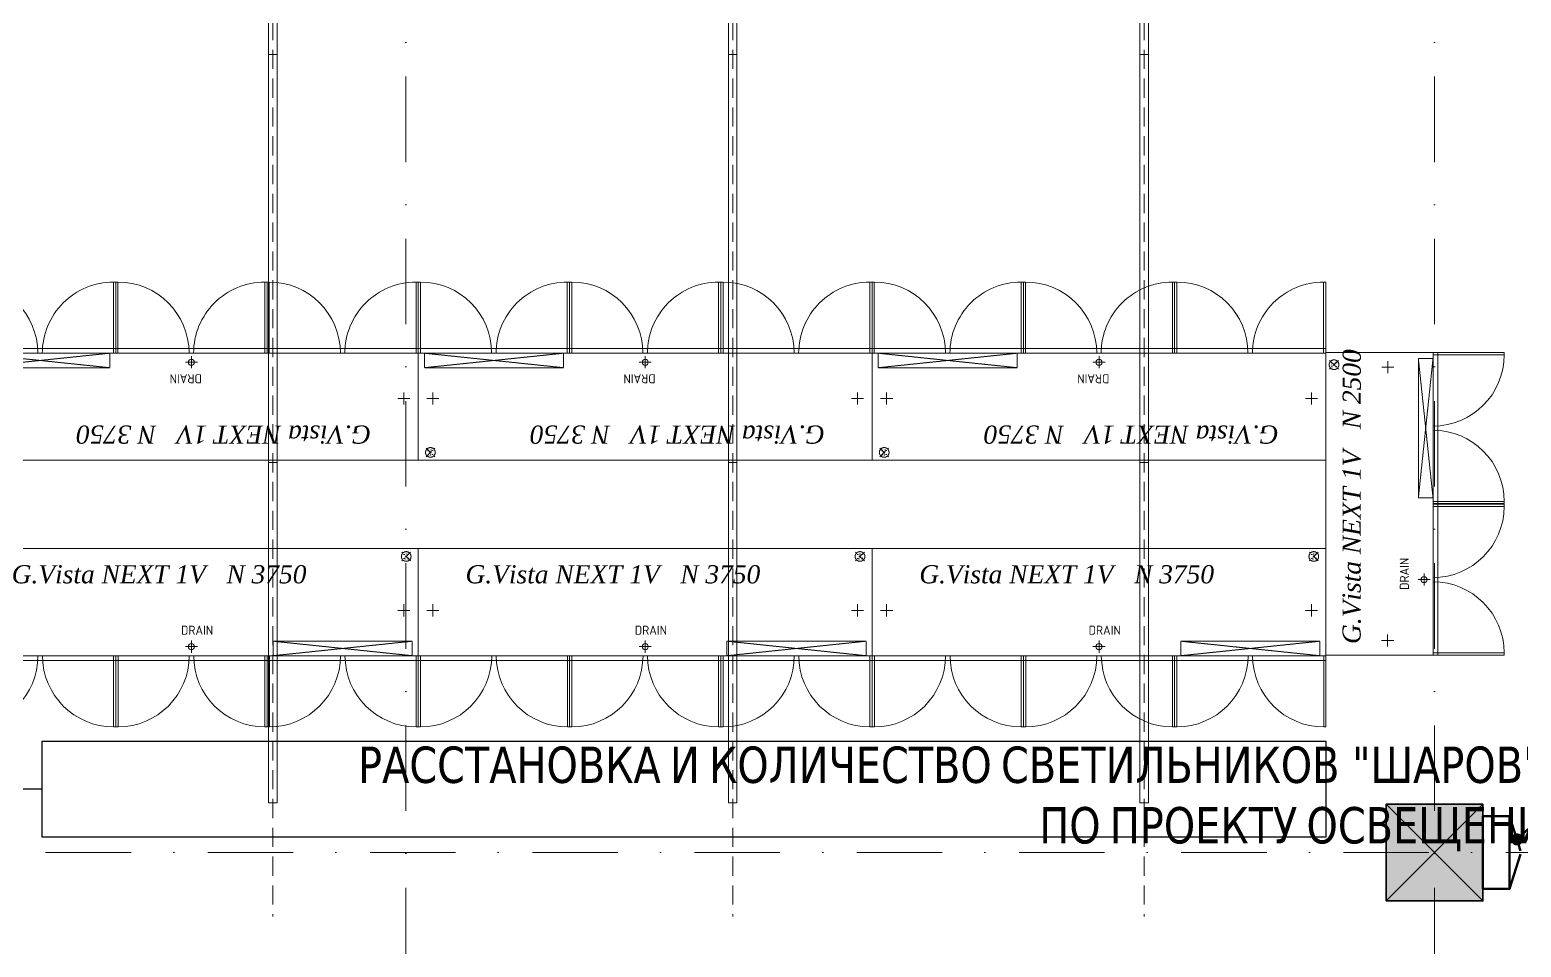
# Model space of a CAD drawing. Header units: millimetres. Extents: x -164867 to 807677, y -316775 to 513985.
# Drawn here: x 260930 to 273254, y 491181 to 498762 of the extents above; entities that cross this region are included whole.
import ezdxf
from ezdxf.enums import TextEntityAlignment as Align

# ---------------------------------------------------------------- set-up
doc = ezdxf.new("R2010")
doc.units = ezdxf.units.MM
for name, pattern in [('ACAD_ISO10W100', [18, 12, -3, 0, -3]), ('CENTER2', [28.575, 19.05, -3.175, 3.175, -3.175]), ('HIDDEN2', [4.7625, 3.175, -1.5875]), ('TRATTEGGIATA2', [0.375, 0.25, -0.125]), ('А_Штрихпунктирная', [1340.555525, 705.555534, -352.777767, 0, -282.222223])]:
    doc.linetypes.add(name, pattern=pattern)
doc.layers.get('Defpoints').update_dxf_attribs({"color": 140})
for name, color, linetype, lineweight in [('00_asys', 7, 'CENTER2', 13), ('00_kolony', 7, 'Continuous', 35), ('Freon_Alta', 110, 'ACAD_ISO10W100', 13), ('INT_2_Sviesa_SAB_BURBULAI', 1, 'Continuous', 18), ('INT_2_Sviesa_SAB_GENERALINIS SALES', 1, 'Continuous', 18), ('Santechnika', 122, 'Continuous', 0), ('TECHNO', 7, 'Continuous', 15)]:
    doc.layers.add(name, color=color, linetype=linetype, lineweight=lineweight)
doc.layers.add('00_planas_hatch', color=7, linetype='Continuous', lineweight=0, true_color=0x3c3c3c)
doc.layers.add('ПК', color=7, linetype='Continuous', lineweight=50, true_color=0xde6902)
for name, color, linetype in [('Annotation', 5, 'Continuous'), ('GOP', 10, 'Continuous'), ('QUADRO_ELETTRICO', 8, 'Continuous'), ('SCARICHI', 3, 'Continuous')]:
    doc.layers.add(name, color=color, linetype=linetype)
doc.styles.add('my style', font='verdana.ttf')
doc.styles.get("Standard").update_dxf_attribs({"font": 'arial.ttf'})
doc.styles.add('style1', font='arial.ttf', dxfattribs={"height": 2.5})
doc.styles.add('TESTI15', font='romans.shx', dxfattribs={"width": 0.9, "height": 1.5})
doc.dimstyles.new('M50', dxfattribs={"dimtxt": 95, "dimasz": 80, "dimexe": 80, "dimexo": 0, "dimgap": 50, "dimtad": 1, "dimdec": 0, "dimzin": 0, "dimdsep": 46, "dimtxsty": 'Standard', "dimblk": 'OBLIQUE', "dimcen": 80, "dimdle": 80, "dimadec": 0, "dimazin": 0, "dimtfac": 1, "dimtdec": 0, "dimtofl": 0, "dimtmove": 2, "dimatfit": 3, "dimfxl": 1, "dimtolj": 1, "dimtzin": 0, "dimarcsym": 0})

# ---------------------------------------------------------------- blocks, each defined once
blk = doc.blocks.new('A$C5CD444FE')
at = {"layer": 'Freon_Alta', "color": 6, "lineweight": 0, "ltscale": 0.05}
for p, q in [((-0.64, -0.54), (-1.36, -1.26)), ((-0.64, -1.26), (-1.36, -0.54))]:
    blk.add_line(p, q, dxfattribs=at)
at = {"layer": 'Freon_Alta', "color": 6, "lineweight": 0}
blk.add_circle((-1, -0.9), 0.4, dxfattribs=at)
at = {"layer": 'Freon_Alta', "color": 6, "lineweight": 0, "ltscale": 0.05}
blk.add_circle((-1, -0.9), 0.0075, dxfattribs=at)
at = {"layer": 'Freon_Alta', "color": 6, "lineweight": 0, "char_height": 0.2, "attachment_point": 1}
for s, insert, width in [('{\\fArial Narrow|b0|i0|c0|p34;E A}', (-1.16, -0.96), 0.6319), ('{\\fArial Narrow|b0|i0|c0|p34;Fr}', (-1.08, -0.61), 0.0505)]:
    blk.add_mtext(s, dxfattribs=dict(at, insert=insert, width=width))
blk = doc.blocks.new('G.Vista_Next_N_375')
at = {"lineweight": 0}
for p, q in [((3750, -885), (0, -885)), ((3750, -925), (0, -925)), ((19, -885), (19, -1473)), ((1232, -885), (1232, -1473)), ((1269, -885), (1269, -1473)), ((2482, -885), (2482, -1473)), ((2519, -885), (2519, -1473)), ((3732, -885), (3732, -1473))]:
    blk.add_line(p, q, dxfattribs=at)
blk.add_lwpolyline([(3750, 0), (0, 0), (0, -885), (3750, -885)], close=True, dxfattribs=at)
at = {"linetype": 'ByBlock', "lineweight": 0}
for points in [[(0, -885), (19, -885), (19, -1473), (0, -1473)], [(1250, -885), (1232, -885), (1232, -1473), (1250, -1473)], [(1250, -885), (1269, -885), (1269, -1473), (1250, -1473)], [(2500, -885), (2482, -885), (2482, -1473), (2500, -1473)], [(2500, -885), (2519, -885), (2519, -1473), (2500, -1473)], [(3750, -885), (3732, -885), (3732, -1473), (3750, -1473)]]:
    blk.add_lwpolyline(points, close=True, dxfattribs=at)
at = {"lineweight": 0}
for centre, start, end in [((19, -885), 270, 0), ((1232, -885), 180, 270), ((1269, -885), 270, 0), ((2482, -885), 180, 270), ((2519, -885), 270, 0), ((3732, -885), 180, 270)]:
    blk.add_arc(centre, 588, start, end, dxfattribs=at)
at = {"layer": 'QUADRO_ELETTRICO', "linetype": 'TRATTEGGIATA2', "lineweight": 0}
for p, q in [((2550, -765), (3700, -885)), ((3700, -765), (2550, -885)), ((2550, -885), (2550, -765)), ((2550, -765), (3700, -885)), ((3700, -765), (2550, -885)), ((2550, -765), (3700, -765)), ((2550, -885), (2550, -765)), ((3700, -885), (3700, -765)), ((3700, -885), (3700, -765)), ((2550, -885), (3700, -885)), ((2550, -885), (3700, -885))]:
    blk.add_line(p, q, dxfattribs=at)
at = {"layer": 'Santechnika'}
for p, q in [((1925, -810), (1825, -810)), ((1875, -760), (1875, -860))]:
    blk.add_line(p, q, dxfattribs=at)
at = {"layer": 'Santechnika', "lineweight": 0}
blk.add_circle((1875, -810), 25, dxfattribs=at)
at = {"layer": 'SCARICHI', "lineweight": 0}
for p, q in [((120, -460), (120, -560)), ((3630, -460), (3630, -560)), ((170, -510), (70, -510)), ((3580, -510), (3680, -510))]:
    blk.add_line(p, q, dxfattribs=at)
at = {"layer": 'GOP', "color": 3, "lineweight": 0, "xscale": 100, "yscale": 100, "zscale": 100}
blk.add_blockref('A$C5CD444FE', (3750, 25), dxfattribs=at)
at = {"layer": 'Annotation', "color": 1, "insert": (390, -137), "char_height": 150, "width": 2955.71, "attachment_point": 1, "style": 'style1'}
blk.add_mtext('{\\fTimes New Roman|b0|i1|c0|p18;G.Vista NEXT 1V   N 3750}', dxfattribs=at)
at = {"layer": 'Santechnika', "style": 'TESTI15', "width": 0.9}
blk.add_text('DRAIN', height=75, dxfattribs=at).set_placement((1922, -674), align=Align.MIDDLE)
blk = doc.blocks.new('G.VISTA_NEXT_N_250')
at = {"lineweight": 0}
for points in [[(2500, 0), (0, 0), (0, -885), (2500, -885)], [(0, -925), (2500, -925), (2500, -885), (0, -885)]]:
    blk.add_lwpolyline(points, close=True, dxfattribs=at)
at = {"linetype": 'ByBlock', "lineweight": 0}
for points in [[(0, -885), (18, -885), (18, -1473), (0, -1473)], [(1248, -885), (1229, -885), (1229, -1473), (1248, -1473)], [(1252, -885), (1270, -885), (1270, -1473), (1252, -1473)], [(2500, -885), (2481, -885), (2481, -1473), (2500, -1473)]]:
    blk.add_lwpolyline(points, close=True, dxfattribs=at)
at = {"lineweight": 0}
for centre, start, end in [((18, -885), 270, 359.9989), ((1229, -885), 180.0011, 270), ((1270, -885), 270, 359.9989), ((2481, -885), 180.0011, 270)]:
    blk.add_arc(centre, 588, start, end, dxfattribs=at)
at = {"layer": 'QUADRO_ELETTRICO', "linetype": 'TRATTEGGIATA2', "lineweight": 0}
blk.add_lwpolyline([(1300, -764), (2450, -764), (2450, -885), (1300, -885)], close=True, dxfattribs=at)
for points in [[(1300, -764), (2450, -885)], [(2450, -764), (1300, -885)]]:
    blk.add_lwpolyline(points, dxfattribs=at)
at = {"layer": 'Santechnika'}
for p, q in [((674, -811), (574, -811)), ((624, -761), (624, -861))]:
    blk.add_line(p, q, dxfattribs=at)
at = {"layer": 'Santechnika', "lineweight": 0}
blk.add_circle((624, -811), 25, dxfattribs=at)
at = {"layer": 'SCARICHI', "lineweight": 0}
for p, q in [((120, -460), (120, -560)), ((2380, -462), (2380, -562)), ((170, -510), (70, -510)), ((2330, -511), (2430, -512))]:
    blk.add_line(p, q, dxfattribs=at)
at = {"layer": 'GOP', "color": 3, "lineweight": 0, "xscale": 99.99999999999977, "yscale": 99.99999999999977, "zscale": 99.99999999999977, "rotation": 359.9638671300211}
blk.add_blockref('A$C5CD444FE', (2500, 23), dxfattribs=at)
at = {"layer": 'Annotation', "color": 1, "insert": (92, -137), "char_height": 150, "width": 2955.71, "attachment_point": 1, "rotation": 359.9639, "style": 'style1'}
blk.add_mtext('{\\fTimes New Roman|b0|i1|c0|p18;G.Vista NEXT 1V   N 2500}', dxfattribs=at)
at = {"layer": 'Santechnika', "style": 'TESTI15', "width": 0.9}
blk.add_text('DRAIN', height=75, rotation=359.9639, dxfattribs=at).set_placement((672, -648), align=Align.MIDDLE)
blk = doc.blocks.new('TECHNOLOGIJA Garmatnaya')
at = {"layer": 'TECHNO', "transparency": 33554687}
for name, p, rotation in [('G.Vista_Next_N_375', (17102, 37242), 180), ('G.Vista_Next_N_375', (17102, 37242), 180), ('G.Vista_Next_N_375', (20852, 37242), 180), ('G.Vista_Next_N_375', (20852, 37242), 180), ('G.Vista_Next_N_375', (24602, 37242), 180), ('G.Vista_Next_N_375', (24602, 37242), 180), ('G.VISTA_NEXT_N_250', (24602, 35632), 90)]:
    blk.add_blockref(name, p, dxfattribs=dict(at, rotation=rotation))
for p in [(13352, 36512), (17102, 36512), (20852, 36512)]:
    blk.add_blockref('G.Vista_Next_N_375', p, dxfattribs=at)
blk = doc.blocks.new('_Oblique')
at = {"color": 0, "linetype": 'ByBlock', "lineweight": -2}
blk.add_line((-0.5, -0.5), (0.5, 0.5), dxfattribs=at)
blk = doc.blocks.new('Sviestuvas 3372mm')
at = {"transparency": 33554687}
blk.add_lwpolyline([(-1686, -35), (1686, -35), (1686, 35), (-1686, 35)], close=True, dxfattribs=at)
blk = doc.blocks.new('GEN SVIESTUVAI Garmatnaya')
at = {"layer": 'INT_2_Sviesa_SAB_GENERALINIS SALES', "linetype": 'HIDDEN2', "lineweight": 13, "ltscale": 50, "transparency": 33554687}
for p, q in [((15900, 47540.5), (15900, 33470.97)), ((19700, 47540.5), (19700, 33470.97)), ((23100, 47540.5), (23100, 33470.97))]:
    blk.add_line(p, q, dxfattribs=at)
at = {"layer": 'INT_2_Sviesa_SAB_GENERALINIS SALES', "transparency": 33554687}
for points in [[(15935, 34412.5), (15865, 34412.5), (15865, 37224.5), (15935, 37224.5)], [(19735, 34412.5), (19665, 34412.5), (19665, 37224.5), (19735, 37224.5)], [(23135, 34412.5), (23065, 34412.5), (23065, 37224.5), (23135, 37224.5)]]:
    blk.add_lwpolyline(points, close=True, dxfattribs=at)
at = {"layer": 'INT_2_Sviesa_SAB_GENERALINIS SALES', "transparency": 33554687, "rotation": 90}
for p in [(15900, 42282.5), (19700, 42282.5), (23100, 42282.5), (15900, 38910.5), (19700, 38910.5), (23100, 38910.5)]:
    blk.add_blockref('Sviestuvas 3372mm', p, dxfattribs=at)
blk = doc.blocks.new('SVIESTUVAI BURBULAI Garmatnaya')
at = {"layer": 'INT_2_Sviesa_SAB_BURBULAI', "lineweight": 30, "ltscale": 70, "transparency": 33554687}
blk.add_lwpolyline([(13995.1, 34524.4), (12826.8, 34524.4), (7650, 38019.3)], dxfattribs=at)
blk.add_lwpolyline([(24602, 34126.8), (13995.1, 34126.8), (13995.1, 34922), (24602, 34922)], close=True, dxfattribs=at)
at = {"layer": 'INT_2_Sviesa_SAB_BURBULAI', "lineweight": 18, "ltscale": 70, "transparency": 33554687, "insert": (26655.2, 34876.2), "char_height": 300, "attachment_point": 3, "style": 'my style'}
blk.add_mtext_dynamic_manual_height_columns('{\\W0.8;РАССТАНОВКА\\fArial Narrow|b0|i0|c204|p34; \\fVerdana|b0|i0|c204|p34;И\\fArial Narrow|b0|i0|c204|p34; \\fVerdana|b0|i0|c204|p34;КОЛИЧЕСТВО\\fArial Narrow|b0|i0|c204|p34; \\fVerdana|b0|i0|c204|p34;СВЕТИЛЬНИКОВ "ШАРОВ"\\fVerdana|b0|i0|c186|p34; \\fArial Narrow|b0|i0|c204|p34; - \\fArial Narrow|b0|i0|c186|p34;\\P\\fVerdana|b0|i0|c204|p34;ПО\\fArial Narrow|b0|i0|c204|p34; \\fVerdana|b0|i0|c204|p34;ПРОЕКТУ\\fArial Narrow|b0|i0|c204|p34; \\fVerdana|b0|i0|c204|p34;ОСВЕЩЕНИЯ}', width=14832.562, gutter_width=17880.3, heights=[0], dxfattribs=at)
blk = doc.blocks.new('kolona 800x800')
at = {"layer": '00_planas_hatch', "transparency": 33554687}
h = blk.add_hatch(color=256, dxfattribs=at)
h.dxf.hatch_style = 1
h.paths.add_polyline_path([(-400, -400), (400, -400), (400, 400), (-400, 400)])
at = {"layer": '00_kolony', "color": 0, "transparency": 33554687}
blk.add_lwpolyline([(-400, -400), (400, -400), (400, 400), (-400, 400)], close=True, dxfattribs=at)
at = {"layer": 'Defpoints', "transparency": 33554687}
for points in [[(-400, 400), (400, -400)], [(400, 400), (-400, -400)]]:
    blk.add_lwpolyline(points, dxfattribs=at)
blk = doc.blocks.new('OSI Garmatnaya')
at = {"layer": '00_asys', "linetype": 'А_Штрихпунктирная', "transparency": 33554687}
for points in [[(17000, 55159.77), (17000, -4664.1)], [(25500, 55159.77), (25500, -4664.1)], [(-6087.31, 34000), (59815.7, 34000)]]:
    blk.add_lwpolyline(points, dxfattribs=at)
at = {"layer": '00_kolony', "transparency": 33554669}
blk.add_blockref('kolona 800x800', (25500, 34000), dxfattribs=at)
blk = doc.blocks.new('PK Garmatnaya')
at = {"layer": 'ПК', "transparency": 33554687}
for p, q in [((26120, 34300), (26211, 34014)), ((26120, 33700), (26211, 33986))]:
    blk.add_line(p, q, dxfattribs=at)
blk.add_lwpolyline([(25900, 34300), (25900, 33700), (26120, 33700), (26120, 34300)], close=True, dxfattribs=at)
blk.add_leader([(26181, 34109), (26683, 34573)], dimstyle='M50', override={"dimasz": 100, "dimtad": 0, "dimldrblk": 'Dot'}, dxfattribs=at)

msp = doc.modelspace()

# ---------------------------------------------------------------- block references
at = {"layer": 'TECHNO', "transparency": 33554687}
msp.add_blockref('TECHNOLOGIJA Garmatnaya', (247038.21, 457962.73), dxfattribs=at)
at = {"layer": 'ПК', "transparency": 33554687}
msp.add_blockref('PK Garmatnaya', (247038.21, 457962.73), dxfattribs=at)

# ---------------------------------------------------------------- next in the draw order: block references
at = {"layer": 'INT_2_Sviesa_SAB_GENERALINIS SALES', "linetype": 'CENTER2', "lineweight": 25, "ltscale": 200, "transparency": 33554687}
msp.add_blockref('GEN SVIESTUVAI Garmatnaya', (247038.21, 457962.73), dxfattribs=at)

# ---------------------------------------------------------------- next in the draw order: block references
at = {"layer": 'INT_2_Sviesa_SAB_BURBULAI', "transparency": 33554687}
msp.add_blockref('SVIESTUVAI BURBULAI Garmatnaya', (247038.21, 457962.73), dxfattribs=at)

# ---------------------------------------------------------------- next in the draw order: block references
at = {"layer": '00_asys', "linetype": 'CENTER2', "lineweight": 25, "ltscale": 200, "transparency": 33554687}
msp.add_blockref('OSI Garmatnaya', (247038.21, 457962.73), dxfattribs=at)

doc.saveas('drawing.dxf')
